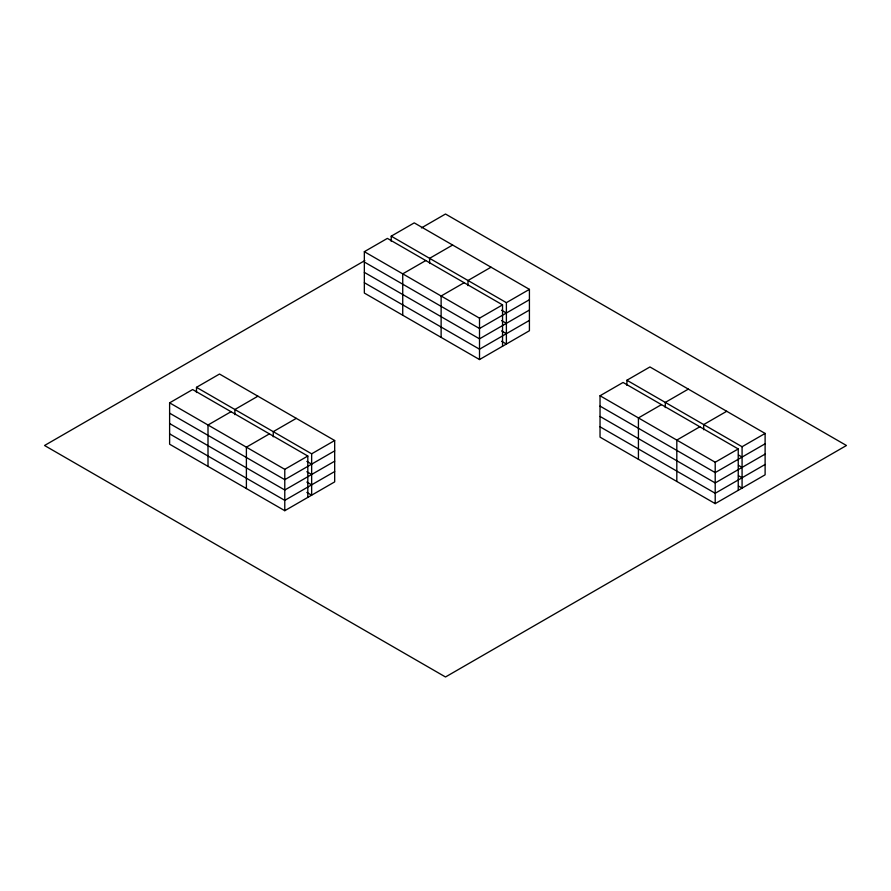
<?xml version="1.0" encoding="UTF-8"?>
<svg xmlns="http://www.w3.org/2000/svg" width="891" height="891" viewBox="0 0 891 891"><rect width="100%" height="100%" fill="white"/><g stroke="black" fill="none" stroke-linecap="round" stroke-linejoin="round"><path stroke-width="1.34" d="M391.216 241.338L391.216 236.171L414.248 222.873L529.421 289.363L529.421 330.739L479.514 359.552L364.341 293.061L364.341 251.685L387.385 238.387L502.546 304.878L502.546 346.254M364.831 260.584L44.55 445.5L445.5 676.982L846.45 445.5L445.5 214.018L421.421 227.918M196.488 392.497L196.488 387.329L219.52 374.031L334.682 440.522L334.682 481.886L284.775 510.699L169.613 444.208L169.613 402.843L192.645 389.545L307.818 456.036L307.818 497.401M425.764 260.551L402.732 273.849L402.732 315.225M452.639 245.036L429.607 258.334L429.607 263.502M231.036 411.709L208.004 425.007L208.004 466.372M257.911 396.194L234.879 409.492L234.879 414.66M464.155 282.714L441.123 296.012L441.123 337.388M491.03 267.2L467.998 280.498L467.998 285.666M269.427 433.872L246.395 447.171L246.395 488.535M296.302 418.358L273.259 431.656L273.259 436.824M364.341 251.685L479.514 318.176L502.546 304.878M391.216 236.171L506.389 302.662L529.421 289.363M529.421 299.71L479.514 328.523L364.341 262.032M529.421 310.046L479.514 338.858L364.341 272.368M529.421 320.392L479.514 349.205L364.341 282.714M169.613 402.843L284.775 469.334L307.818 456.036M196.488 387.329L311.65 453.82L334.682 440.522M334.682 450.857L284.775 479.67L169.613 413.179M334.682 461.204L284.775 490.017L169.613 423.526M334.682 471.551L284.775 500.363L169.613 433.872M626.908 385.413L626.908 380.245L649.94 366.947L765.113 433.438L765.113 474.814L715.206 503.627L600.033 437.136L600.033 395.76L623.065 382.462L738.238 448.953L738.238 490.328M661.456 404.625L638.424 417.924L638.424 459.299M688.331 389.111L665.299 402.409L665.299 407.577M699.847 426.789L676.815 440.087L676.815 481.463M726.722 411.274L703.69 424.573L703.69 429.74M600.033 395.76L715.206 462.251L738.238 448.953M626.908 380.245L742.08 446.736L765.113 433.438M765.113 443.785L715.206 472.598L600.033 406.107M765.113 454.12L715.206 482.933L600.033 416.442M765.113 464.467L715.206 493.28L600.033 426.789M501.588 310.235L506.389 313.008M738.483 455L742.08 457.083M501.588 320.582L506.389 323.344M738.483 465.347L742.08 467.419M501.588 330.917L506.389 333.691M738.483 475.694L742.08 477.765M501.588 341.264L506.389 344.037L506.389 302.662M738.483 486.029L742.08 488.112L742.08 446.736M306.849 461.393L311.65 464.155M306.849 471.729L311.65 474.502M306.849 482.076L311.65 484.849M306.849 492.422L311.65 495.184L311.65 453.82M715.206 462.251L715.206 503.627M479.514 318.176L479.514 359.552M284.775 469.334L284.775 510.699"/></g></svg>
